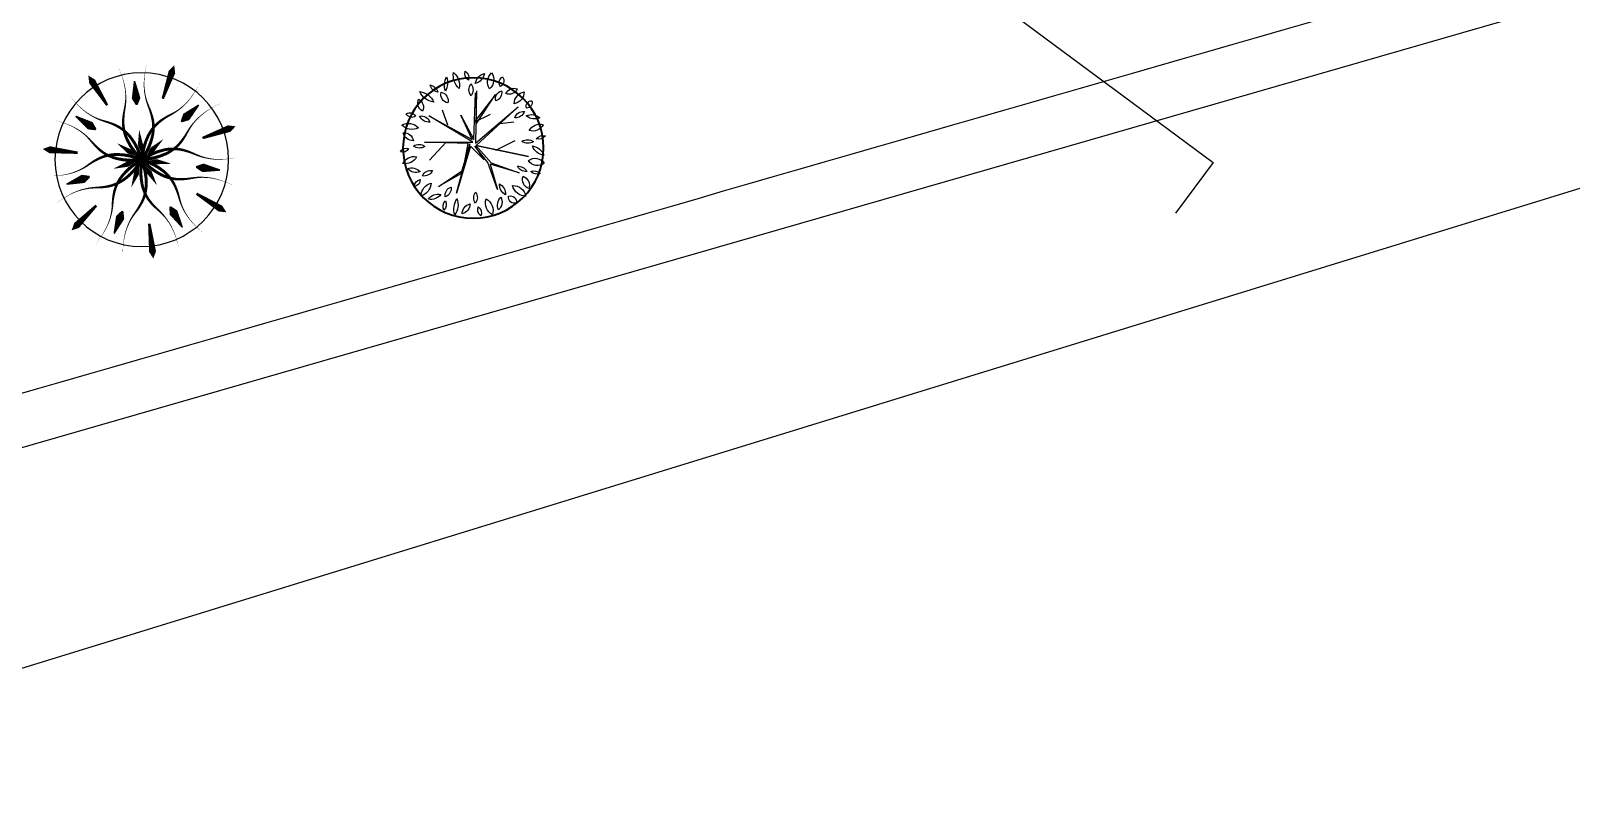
# Model space of a CAD drawing. Header units: millimetres. Extents: x 55520 to 96084, y -58491 to -49645.
# Drawn here: x 61854.9 to 61943.6, y -57685.8 to -57642.3 of the extents above; entities that cross this region are included whole.
import ezdxf

# ---------------------------------------------------------------- set-up
doc = ezdxf.new("R2010")
doc.units = ezdxf.units.MM
for name, color, linetype in [('Alvenaria Vista', 40, 'Continuous'), ('ARQ-COTAS', 1, 'Continuous'), ('Limite Terreno', 20, 'Continuous'), ('Limites', 250, 'Continuous'), ('Árvores Existentes', 114, 'Continuous')]:
    doc.layers.add(name, color=color, linetype=linetype)

# ---------------------------------------------------------------- blocks, each defined once
blk = doc.blocks.new('tree 24')
at = {"flags": 128}
for points in [[(-1.101, 2.65, 0, 0.2, 0), (-1.022, 2.46, 0.2, 0.07, 0), (-0.712, 1.713, 0, 0, 0)], [(0, 0, 0.1, 0.0832, -0.09359), (-0.34, 0.625, 0.0832, 0.07, -0.120632), (-0.379, 1.179, 0.07, 0.0494, -0.042982), (-0.296, 1.499, 0.0494, 0.03, 0.045506), (-0.219, 1.801, 0.03, 0.0165, 0.065495), (-0.206, 2.23, 0.0165, 0, 0.053115), (-0.316, 2.747, 0, 0, 0)], [(0, 0, 0.1, 0.0832, 0.09359), (0.384, 0.599, 0.0832, 0.07, 0.120632), (0.464, 1.148, 0.07, 0.0494, 0.042982), (0.405, 1.473, 0.0494, 0.03, -0.045506), (0.35, 1.78, 0.03, 0.0165, -0.065495), (0.369, 2.209, 0.0165, 0, -0.053115), (0.516, 2.716, 0, 0, 0)], [(0.047, 1.576, 0.05, 0.25, 0), (0.053, 1.775, 0.25, 0.04, 0), (0.068, 2.275, 0, 0, 0)], [(1.385, 2.513, 0, 0.2, 0), (1.286, 2.333, 0.2, 0.07, 0), (0.896, 1.625, 0, 0, 0)], [(0, 0, 0.1, 0.0832, 0.09359), (-0.228, 0.674, 0.0832, 0.07, 0.120632), (-0.608, 1.079, 0.07, 0.0494, 0.042982), (-0.899, 1.235, 0.0494, 0.03, -0.045506), (-1.174, 1.383, 0.03, 0.0165, -0.065495), (-1.497, 1.666, 0.0165, 0, -0.053115), (-1.802, 2.097, 0, 0, 0)], [(0, 0, 0.1, 0.0832, -0.09359), (0.277, 0.655, 0.0832, 0.07, -0.120632), (0.685, 1.031, 0.07, 0.0494, -0.042982), (0.987, 1.166, 0.0494, 0.03, 0.045506), (1.272, 1.294, 0.03, 0.0165, 0.065495), (1.615, 1.552, 0.0165, 0, 0.053115), (1.95, 1.96, 0, 0, 0)], [(0, 0, 0.1, 0.0832, -0.09359), (-0.7, 0.124, 0.0832, 0.07, -0.120632), (-1.158, 0.439, 0.07, 0.0494, -0.042982), (-1.356, 0.703, 0.0494, 0.03, 0.045506), (-1.544, 0.952, 0.03, 0.0165, 0.065495), (-1.872, 1.229, 0.0165, 0, 0.053115), (-2.344, 1.465, 0, 0, 0)], [(-1.203, 1.019, 0.05, 0.25, 0), (-1.355, 1.148, 0.25, 0.04, 0), (-1.737, 1.471, 0, 0, 0)], [(0, 0, 0.1, 0.0832, 0.09359), (0.708, 0.073, 0.0832, 0.07, 0.120632), (1.187, 0.353, 0.07, 0.0494, 0.042982), (1.404, 0.602, 0.0494, 0.03, -0.045506), (1.61, 0.837, 0.03, 0.0165, -0.065495), (1.957, 1.089, 0.0165, 0, -0.053115), (2.445, 1.29, 0, 0, 0)], [(1.261, 0.946, 0.05, 0.25, 0), (1.421, 1.066, 0.25, 0.04, 0), (1.821, 1.366, 0, 0, 0)], [(-2.758, 0.791, 0, 0.2, 0), (-2.561, 0.735, 0.2, 0.07, 0), (-1.783, 0.512, 0, 0, 0)], [(0.005, 0.214, 0, 0.15, 0), (0.011, 0.428, 0.15, 0, 0), (0.021, 0.861, 0, 0, 0)], [(-0.164, 0.137, 0, 0.15, 0), (-0.328, 0.275, 0.15, 0, 0), (-0.66, 0.554, 0, 0, 0)], [(0.17, 0.129, 0, 0.15, 0), (0.341, 0.258, 0.15, 0, 0), (0.687, 0.52, 0, 0, 0)], [(2.828, 0.484, 0, 0.2, 0), (2.626, 0.449, 0.2, 0.07, 0), (1.829, 0.313, 0, 0, 0)], [(0, 0, 0.1, 0.0832, 0.09359), (-0.669, 0.242, 0.0832, 0.07, 0.120632), (-1.222, 0.197, 0.07, 0.0494, 0.042982), (-1.526, 0.067, 0.0494, 0.03, -0.045506), (-1.813, -0.055, 0.03, 0.0165, -0.065495), (-2.236, -0.132, 0.0165, 0, -0.053115), (-2.763, -0.101, 0, 0, 0)], [(0, 0, 0.1, 0.0832, -0.09359), (-0.534, -0.47, 0.0832, 0.07, -0.120632), (-1.065, -0.632, 0.07, 0.0494, -0.042982), (-1.395, -0.622, 0.0494, 0.03, 0.045506), (-1.707, -0.614, 0.03, 0.0165, 0.065495), (-2.128, -0.697, 0.0165, 0, 0.053115), (-2.607, -0.919, 0, 0, 0)], [(0, 0, 0.1, 0.0832, 0.09359), (-0.606, -0.372, 0.0832, 0.07, 0.120632), (-0.916, -0.833, 0.07, 0.0494, 0.042982), (-1.004, -1.151, 0.0494, 0.03, -0.045506), (-1.087, -1.452, 0.03, 0.0165, -0.065495), (-1.291, -1.83, 0.0165, 0, -0.053115), (-1.643, -2.223, 0, 0, 0)], [(0, 0, 0.1, 0.0832, -0.09359), (0.035, -0.711, 0.0832, 0.07, -0.120632), (-0.17, -1.227, 0.07, 0.0494, -0.042982), (-0.384, -1.478, 0.0494, 0.03, 0.045506), (-0.584, -1.717, 0.03, 0.0165, 0.065495), (-0.781, -2.099, 0.0165, 0, 0.053115), (-0.907, -2.612, 0, 0, 0)], [(-0.21, -0.042, 0, 0.15, 0), (-0.419, -0.085, 0.15, 0, 0), (-0.845, -0.171, 0, 0, 0)], [(0, 0, 0.1, 0.0832, 0.09359), (-0.087, -0.706, 0.0832, 0.07, 0.120632), (0.08, -1.236, 0.07, 0.0494, 0.042982), (0.275, -1.503, 0.0494, 0.03, -0.045506), (0.457, -1.756, 0.03, 0.0165, -0.065495), (0.626, -2.15, 0.0165, 0, -0.053115), (0.714, -2.671, 0, 0, 0)], [(0, 0, 0.1, 0.0832, -0.09359), (0.685, 0.192, 0.0832, 0.07, -0.120632), (1.234, 0.107, 0.07, 0.0494, -0.042982), (1.527, -0.045, 0.0494, 0.03, 0.045506), (1.804, -0.188, 0.03, 0.0165, 0.065495), (2.22, -0.295, 0.0165, 0, 0.053115), (2.748, -0.303, 0, 0, 0)], [(0, 0, 0.1, 0.0832, -0.09359), (0.577, -0.416, 0.0832, 0.07, -0.120632), (0.853, -0.898, 0.07, 0.0494, -0.042982), (0.917, -1.222, 0.0494, 0.03, 0.045506), (0.978, -1.528, 0.03, 0.0165, 0.065495), (1.154, -1.919, 0.0165, 0, 0.053115), (1.476, -2.338, 0, 0, 0)], [(0, 0, 0.1, 0.0832, 0.09359), (0.498, -0.508, 0.0832, 0.07, 0.120632), (1.016, -0.708, 0.07, 0.0494, 0.042982), (1.346, -0.722, 0.0494, 0.03, -0.045506), (1.658, -0.737, 0.03, 0.0165, -0.065495), (2.071, -0.851, 0.0165, 0, -0.053115), (2.533, -1.107, 0, 0, 0)], [(0.207, -0.053, 0, 0.15, 0), (0.415, -0.106, 0.15, 0, 0), (0.835, -0.213, 0, 0, 0)], [(-1.546, -0.305, 0.05, 0.25, 0), (-1.743, -0.344, 0.25, 0.04, 0), (-2.233, -0.44, 0, 0, 0)], [(-0.098, -0.19, 0, 0.15, 0), (-0.195, -0.381, 0.15, 0, 0), (-0.393, -0.767, 0, 0, 0)], [(0.088, -0.195, 0, 0.15, 0), (0.176, -0.39, 0.15, 0, 0), (0.354, -0.785, 0, 0, 0)], [(1.526, -0.396, 0.05, 0.25, 0), (1.719, -0.447, 0.25, 0.04, 0), (2.203, -0.572, 0, 0, 0)], [(-2.338, -1.663, 0, 0.2, 0), (-2.171, -1.544, 0.2, 0.07, 0), (-1.512, -1.075, 0, 0, 0)], [(-0.726, -1.399, 0.05, 0.25, 0), (-0.818, -1.577, 0.25, 0.04, 0), (-1.048, -2.021, 0, 0, 0)], [(0.641, -1.44, 0.05, 0.25, 0), (0.723, -1.623, 0.25, 0.04, 0), (0.926, -2.079, 0, 0, 0)], [(2.142, -1.91, 0, 0.2, 0), (1.988, -1.773, 0.2, 0.07, 0), (1.385, -1.235, 0, 0, 0)], [(-0.158, -2.865, 0, 0.2, 0), (-0.146, -2.66, 0.2, 0.07, 0), (-0.102, -1.853, 0, 0, 0)]]:
    blk.add_lwpolyline(points, format="xyseb", dxfattribs=at)
blk.add_circle((0, 0), 2.5)
blk = doc.blocks.new('tree 17')
at = {"color": 0, "linetype": 'ByBlock'}
for p, q in [((-0.149, 0.772), (-0.808, 1.664)), ((-0.808, 1.664), (-0.082, 0.822)), ((-0.215, 1.813), (-0.082, 0.152)), ((-0.033, 0.269), (-0.182, 1.747)), ((-0.182, 1.747), (-0.149, 0.772)), ((-0.082, 0.152), (-1.511, 1.221)), ((-1.511, 1.221), (-0.099, 0.075)), ((-0.082, 0.822), (-0.619, 1.038)), ((0.327, 1.071), (-0.033, 0.269)), ((0.001, 0.186), (1.346, 1.116)), ((1.346, 1.116), (0.017, 0.269)), ((0.017, 0.269), (0.327, 1.071)), ((0.765, 0.778), (0.909, 1.26)), ((-0.89, 0.728), (-1.344, 0.756)), ((-0.099, 0.075), (-1.738, -0.385)), ((-1.738, -0.385), (-0.082, 0.075)), ((-0.719, -0.113), (-1.344, 0.152)), ((-0.082, 0.075), (-0.542, -0.512)), ((-0.431, -0.496), (-0.049, 0.058)), ((-0.049, 0.058), (-0.326, -0.401)), ((-0.326, -0.401), (0.084, 0.058)), ((1.54, 0.285), (0.001, 0.186)), ((0.084, 0.058), (0.626, -1.404)), ((0.626, -1.404), (0.1, 0.136)), ((0.1, 0.136), (0.444, -0.795)), ((0.15, 0.152), (1.54, 0.285)), ((0.361, -0.684), (0.15, 0.152)), ((0.865, 0.224), (1.418, -0.302)), ((-0.542, -0.512), (-1.411, -0.878)), ((-1.411, -0.878), (-0.509, -0.545)), ((-0.686, -1.37), (-0.431, -0.496)), ((-0.509, -0.545), (-0.686, -1.37)), ((1.18, -1.16), (0.361, -0.684)), ((0.444, -0.795), (1.18, -1.16))]:
    blk.add_line(p, q, dxfattribs=at)
for points in [[(0.106, 2.463, 0.350689), (0.021, 2.165)], [(0.021, 2.165, 0.350689), (0.106, 2.463)], [(-1.072, 2.208, 0.45154), (-0.987, 1.9)], [(-0.987, 1.9, 0.45154), (-1.072, 2.208)], [(-0.733, 2.356, 0.375302), (-0.637, 1.847)], [(-0.637, 1.847, 0.375302), (-0.733, 2.356)], [(-0.191, 2.048, 0.30277), (-0.499, 2.346)], [(-0.499, 2.346, 0.30277), (-0.191, 2.048)], [(-0.053, 2.048, 0.340953), (-0.032, 1.666)], [(-0.032, 1.666, 0.340953), (-0.053, 2.048)], [(0.478, 2.441, 0.27027), (0.329, 1.921)], [(0.329, 1.921, 0.27027), (0.478, 2.441)], [(0.711, 2.314, 0.218613), (0.775, 1.868)], [(0.775, 1.868, 0.218613), (0.711, 2.314)], [(1.253, 2.091, 0.288468), (1.019, 1.847)], [(1.019, 1.847, 0.288468), (1.253, 2.091)], [(-1.391, 1.326, 0.363335), (-1.731, 1.687)], [(-1.731, 1.687, 0.363335), (-1.391, 1.326)], [(-1.147, 1.666, 0.420523), (-1.518, 1.793)], [(-1.518, 1.793, 0.420523), (-1.147, 1.666)], [(-1.009, 1.762, 0.408258), (-0.807, 1.454)], [(-0.807, 1.454, 0.408258), (-1.009, 1.762)], [(0.913, 1.836, 0.440076), (0.722, 1.485)], [(0.722, 1.485, 0.440076), (0.913, 1.836)], [(1.592, 1.9, 0.268637), (1.168, 1.539)], [(1.168, 1.539, 0.268637), (1.592, 1.9)], [(1.645, 1.666, 0.386862), (1.539, 1.273)], [(1.539, 1.273, 0.386862), (1.645, 1.666)], [(-1.954, 1.39, 0.525994), (-1.773, 1.167)], [(-1.773, 1.167, 0.525994), (-1.954, 1.39)], [(-1.38, 0.88, 0.343163), (-1.699, 1.061)], [(-1.699, 1.061, 0.343163), (-1.38, 0.88)], [(1.645, 1.124, 0.341117), (1.327, 0.912)], [(1.327, 0.912, 0.341117), (1.645, 1.124)], [(2.07, 1.22, 0.443589), (1.773, 1.124)], [(1.773, 1.124, 0.443589), (2.07, 1.22)], [(-1.816, 0.445, 0.362144), (-2.272, 0.604)], [(-2.272, 0.604, 0.362144), (-1.816, 0.445)], [(-1.752, 0.923, 0.295875), (-2.177, 0.827)], [(-2.177, 0.827, 0.295875), (-1.752, 0.923)], [(2.229, 0.869, 0.343561), (1.709, 0.753)], [(1.709, 0.753, 0.343561), (2.229, 0.869)], [(2.198, 0.625, 0.38021), (1.89, 0.349)], [(1.89, 0.349, 0.38021), (2.198, 0.625)], [(-2.017, 0.169, 0.288328), (-2.325, 0.243)], [(-2.325, 0.243, 0.288328), (-2.017, 0.169)], [(-1.561, 0.115, 0.309468), (-1.932, 0.084)], [(-1.932, 0.084, 0.309468), (-1.561, 0.115)], [(1.9, 0.179, 0.326555), (1.539, 0.147)], [(1.539, 0.147, 0.326555), (1.9, 0.179)], [(2.325, 0.02, 0.383832), (2.06, 0.115)], [(2.06, 0.115, 0.383832), (2.325, 0.02)], [(-1.89, -0.054, 0.289447), (-2.23, -0.373)], [(-2.23, -0.373, 0.289447), (-1.89, -0.054)], [(-1.731, -0.511, 0.447347), (-2.23, -0.628)], [(2.272, -0.352, 0.351781), (1.826, -0.171)], [(1.826, -0.171, 0.351781), (2.272, -0.352)], [(-2.23, -0.628, 0.447347), (-1.731, -0.511)], [(-1.784, -0.862, 0.306984), (-2.081, -0.947)], [(-2.081, -0.947, 0.306984), (-1.784, -0.862)], [(-1.37, -0.67, 0.315606), (-1.656, -0.851)], [(-1.656, -0.851, 0.315606), (-1.37, -0.67)], [(1.677, -0.787, 0.340003), (1.338, -0.639)], [(1.338, -0.639, 0.340003), (1.677, -0.787)], [(2.134, -0.532, 0.317134), (1.741, -0.649)], [(1.741, -0.649, 0.317134), (2.134, -0.532)], [(1.752, -0.904, 0.40592), (1.943, -1.106)], [(1.943, -1.106, 0.40592), (1.752, -0.904)], [(-1.529, -1, 0.414115), (-1.688, -1.403)], [(-1.688, -1.403, 0.414115), (-1.529, -1)], [(-1.179, -1.276, 0.365918), (-1.582, -1.637)], [(-1.582, -1.637, 0.365918), (-1.179, -1.276)], [(-0.765, -1.191, 0.285981), (-0.934, -1.552)], [(-0.934, -1.552, 0.285981), (-0.765, -1.191)], [(0.01, -1.414, 0.328832), (0.042, -1.764)], [(0.042, -1.764, 0.328832), (0.01, -1.414)], [(0.786, -1.201, 0.368927), (0.987, -1.499)], [(0.987, -1.499, 0.368927), (0.786, -1.201)], [(1.529, -1.541, 0.303563), (1.125, -1.414)], [(1.125, -1.414, 0.303563), (1.529, -1.541)], [(1.762, -1.425, 0.316942), (1.412, -1.032)], [(1.412, -1.032, 0.316942), (1.762, -1.425)], [(-1.03, -1.605, 0.559657), (-1.264, -1.839)], [(-1.264, -1.839, 0.559657), (-1.03, -1.605)], [(-0.786, -1.616, 0.321275), (-0.68, -2.019)], [(-0.68, -2.019, 0.321275), (-0.786, -1.616)], [(-0.308, -1.648, 0.362047), (-0.478, -2.168)], [(-0.478, -2.168, 0.362047), (-0.308, -1.648)], [(-0.043, -1.881, 0.345907), (-0.106, -2.179)], [(-0.106, -2.179, 0.345907), (-0.043, -1.881)], [(0.212, -1.775, 0.339938), (0.488, -2.072)], [(0.488, -2.072, 0.339938), (0.212, -1.775)], [(0.616, -1.584, 0.235997), (0.722, -2.094)], [(0.722, -2.094, 0.235997), (0.616, -1.584)], [(0.987, -1.626, 0.337084), (1.062, -1.924)], [(1.062, -1.924, 0.337084), (0.987, -1.626)]]:
    blk.add_lwpolyline(points, format="xyb")
at = {"lineweight": 40}
blk.add_circle((0, 0), 2.242, dxfattribs=at)

msp = doc.modelspace()

# ---------------------------------------------------------------- linework, layer by layer
at = {"layer": 'Alvenaria Vista'}
msp.add_open_spline([(61981.359, -57626.656), (61918.769, -57644.683), (61856.179, -57662.71), (61793.589, -57680.737), (61783.414, -57682.297), (61773.24, -57683.856), (61763.065, -57685.416), (61750.557, -57683.948), (61738.048, -57682.481), (61725.54, -57681.013), (61717.185, -57673.861), (61708.83, -57666.708), (61700.476, -57659.555), (61697.186, -57602.649), (61693.897, -57545.743), (61690.608, -57488.837), (61688.889, -57469.565), (61687.17, -57450.292), (61685.452, -57431.019)], degree=3, knots=[20.322416, 20.322416, 20.322416, 20.322416, 21.305376, 21.305376, 21.305376, 22.305376, 22.305376, 22.305376, 23.305376, 23.305376, 23.305376, 24.305376, 24.305376, 24.305376, 25.305376, 25.305376, 25.305376, 25.593369, 25.593369, 25.593369, 25.593369], dxfattribs=at)
at = {"layer": 'ARQ-COTAS'}
msp.add_lwpolyline([(61755.107, -57530.09), (61757.268, -57527.172), (61923.011, -57649.927), (61920.85, -57652.845)], dxfattribs=at)
at = {"layer": 'Limite Terreno'}
msp.add_lwpolyline([(61981.549, -57629.724), (61794.234, -57683.673), (61763.118, -57688.443), (61724.283, -57683.886), (61697.554, -57661.003), (61687.616, -57489.057), (61682.456, -57431.205)], dxfattribs=at)
at = {"layer": 'Limites'}
msp.add_lwpolyline([(61982.494, -57644.951), (61968.16, -57644.015), (61787.849, -57699.55), (61746.046, -57701.938), (61745.728, -57753.79)], dxfattribs=at)

# ---------------------------------------------------------------- block references
at = {"layer": 'Árvores Existentes', "rotation": 3.550099373272566}
for name, p, xscale, yscale, zscale in [('tree 24', (61861.329, -57649.76), -2.000000000000001, 2, 2), ('tree 17', (61880.415, -57649.088), -1.8048, 1.8048, 1.8048)]:
    msp.add_blockref(name, p, dxfattribs=dict(at, xscale=xscale, yscale=yscale, zscale=zscale))

doc.saveas('drawing.dxf')
